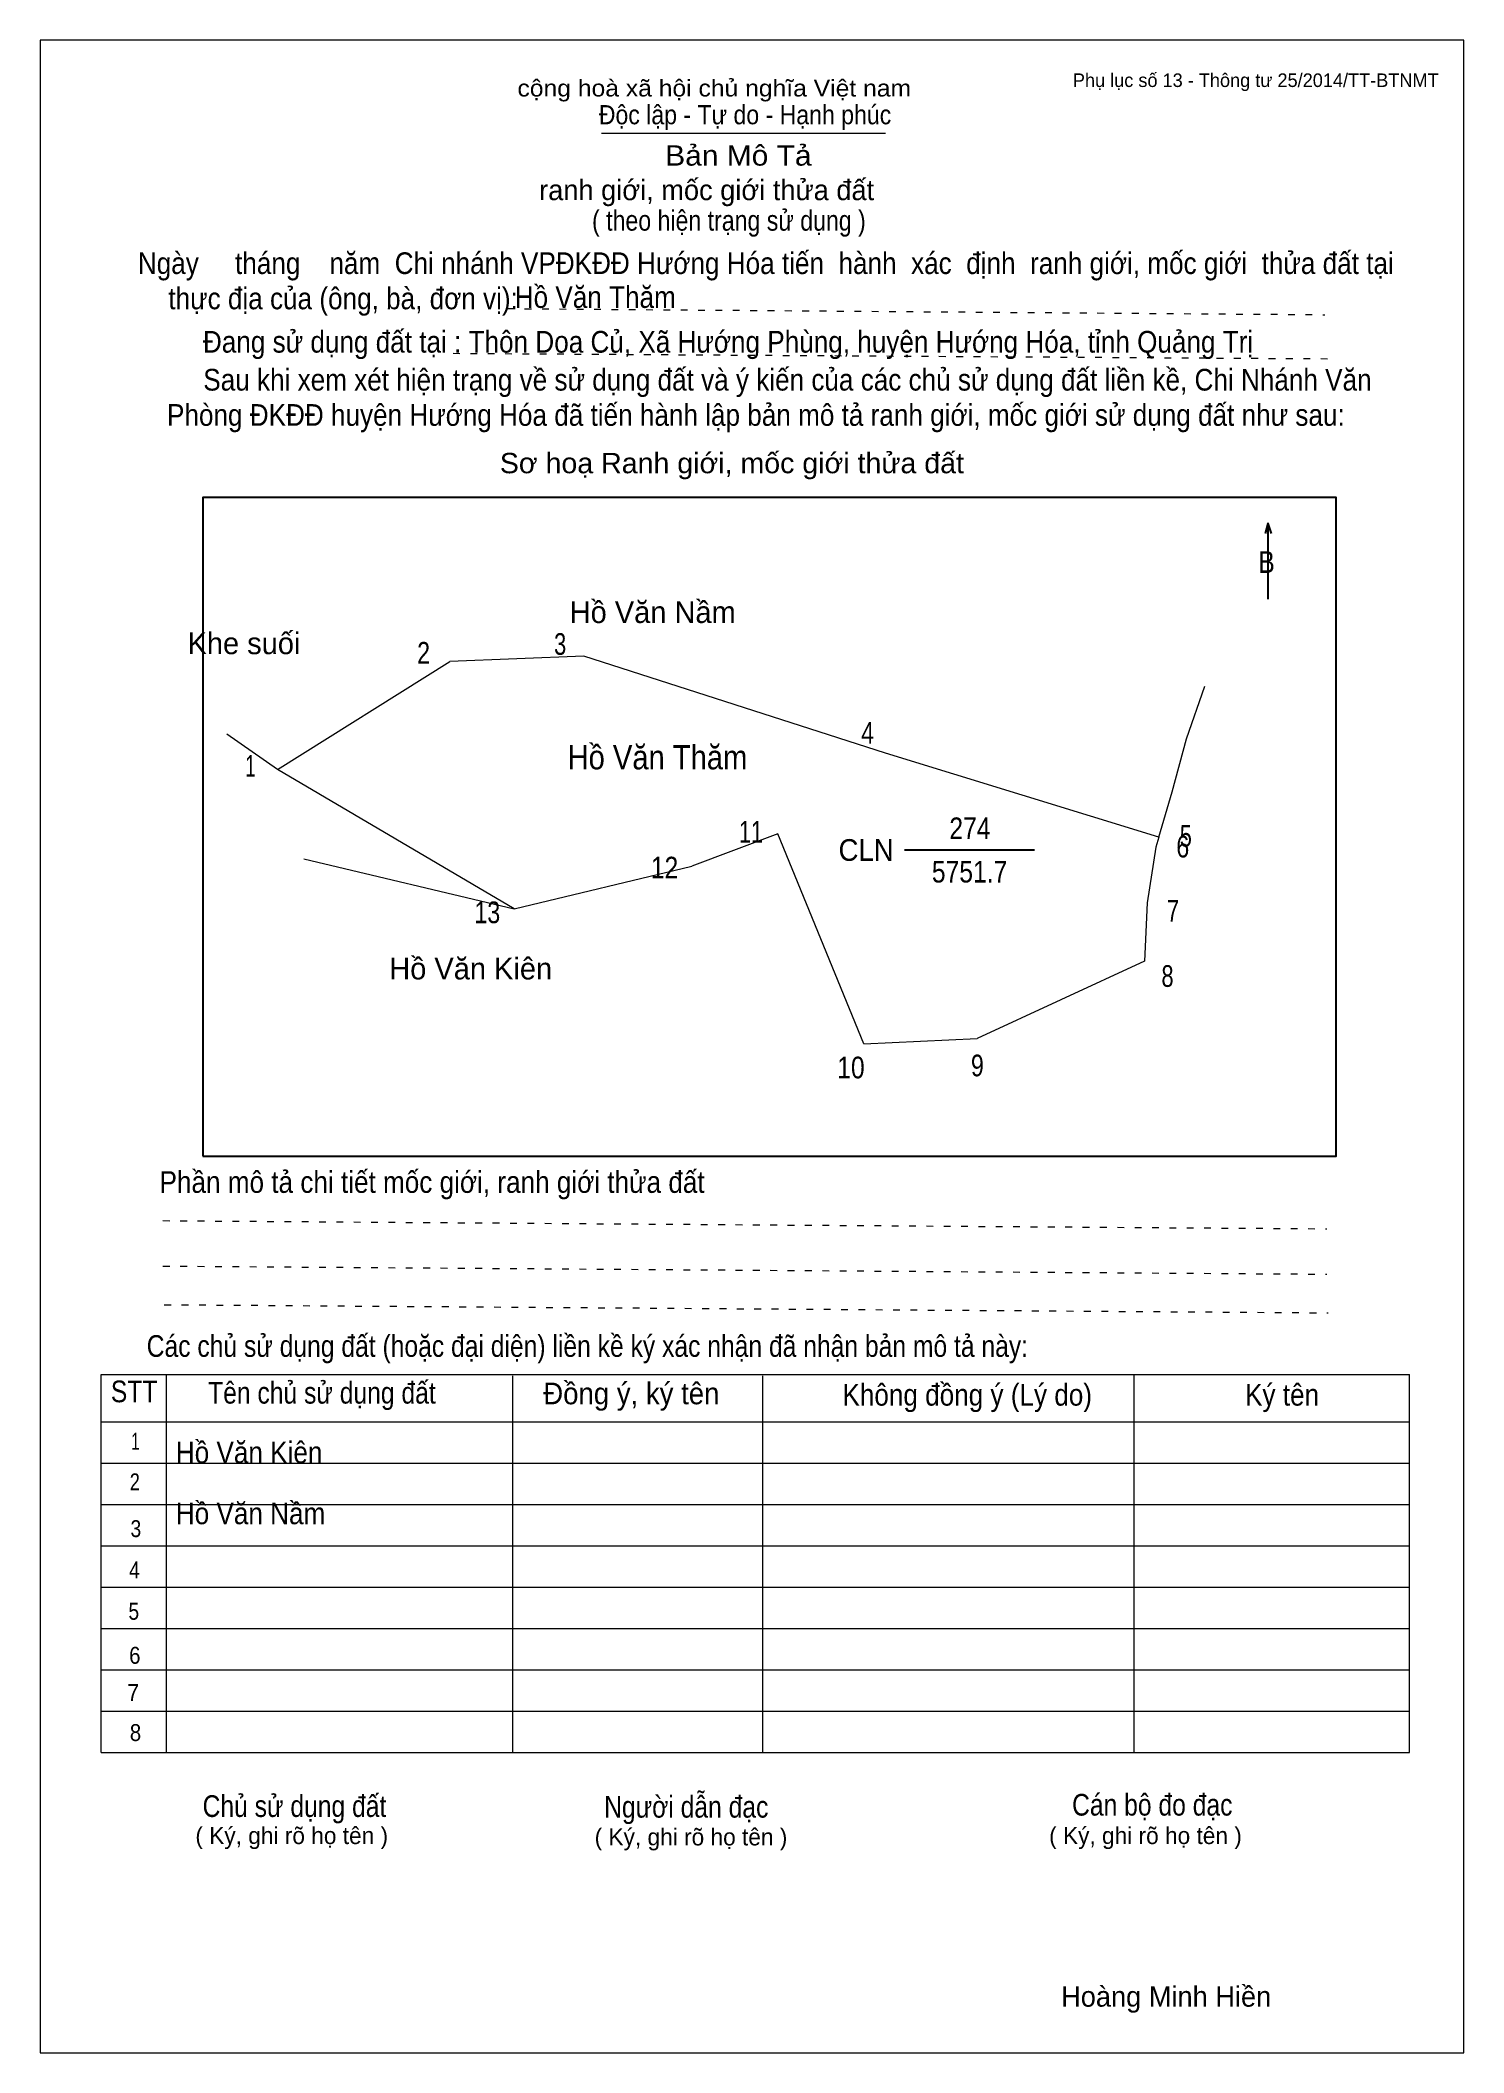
# Model space of a CAD drawing. Header units: centimetres. Extents: x 0 to 21, y 0 to 29.7.
import ezdxf
from ezdxf.enums import TextEntityAlignment as Align

# ---------------------------------------------------------------- set-up
doc = ezdxf.new("R2010")
doc.units = ezdxf.units.CM
doc.header["$LTSCALE"] = 0.13
doc.linetypes.add('DOTTED', pattern=[1.5, 0.3, -1.2])
for name, color, linetype, lineweight in [('1', 7, 'Continuous', 13), ('33', 7, 'Continuous', 25), ('6', 7, 'Continuous', 13), ('62', 7, 'Continuous', 13)]:
    doc.layers.add(name, color=color, linetype=linetype, lineweight=lineweight)
for name, color, linetype in [('2', 7, 'Continuous'), ('32', 7, 'Continuous'), ('34', 7, 'Continuous'), ('63', 7, 'Continuous')]:
    doc.layers.add(name, color=color, linetype=linetype)

msp = doc.modelspace()

# ---------------------------------------------------------------- linework, layer by layer
at = {"layer": '1'}
msp.add_lwpolyline([(21, 0), (21, 29.7), (0, 29.7), (0, 0)], close=True, dxfattribs=at)
at = {"layer": '33'}
msp.add_line((12.75, 17.75), (14.67, 17.75), dxfattribs=at)
at = {"layer": '6'}
for p, q in [((3.5, 18.94), (6.04, 20.53)), ((3.5, 18.94), (2.75, 19.46)), ((6.99, 16.88), (3.5, 18.94)), ((16.5, 17.94), (16.46, 17.79)), ((16.46, 17.79), (16.33, 16.97)), ((12.15, 14.89), (13.82, 14.97))]:
    msp.add_line(p, q, dxfattribs=at)
for points in [[(16.5, 17.94), (12.47, 19.18), (8.02, 20.61), (6.04, 20.53)], [(16.5, 17.94), (16.7, 18.61), (16.91, 19.39), (17.18, 20.17)], [(12.15, 14.89), (10.88, 17.99), (9.61, 17.51)], [(3.89, 17.62), (6.99, 16.88), (9.61, 17.51)], [(16.33, 16.97), (16.29, 16.11), (13.82, 14.97)]]:
    msp.add_lwpolyline(points, dxfattribs=at)
at = {"layer": '62'}
for p, q in [((8.28, 28.33), (12.47, 28.33)), ((0.9, 10.01), (20.2, 10.01)), ((0.9, 4.43), (0.9, 10.01)), ((1.86, 4.43), (1.86, 10.01)), ((6.97, 4.43), (6.97, 9.99)), ((10.66, 4.43), (10.66, 9.99)), ((16.14, 4.43), (16.14, 10.01)), ((20.2, 4.43), (20.2, 10.01)), ((0.9, 9.31), (20.2, 9.31)), ((0.9, 8.7), (20.2, 8.7)), ((0.9, 8.09), (20.2, 8.09)), ((0.9, 7.48), (20.2, 7.48)), ((0.9, 6.87), (20.2, 6.87)), ((0.9, 6.26), (20.2, 6.26)), ((0.9, 5.65), (20.2, 5.65)), ((0.9, 5.04), (20.2, 5.04)), ((0.9, 4.43), (20.2, 4.43))]:
    msp.add_line(p, q, dxfattribs=at)
at = {"layer": '62', "linetype": 'DOTTED'}
for p, q in [((6.89, 25.74), (18.95, 25.65)), ((6.09, 25.08), (19.04, 25)), ((1.81, 12.28), (18.98, 12.16)), ((1.81, 11.61), (18.98, 11.49)), ((1.83, 11.04), (19, 10.92))]:
    msp.add_line(p, q, dxfattribs=at)
at = {"layer": '62', "lineweight": 25}
for p, q in [((18.11, 22.58), (18.11, 21.45)), ((18.11, 22.57), (18.07, 22.42)), ((18.11, 22.57), (18.16, 22.42))]:
    msp.add_line(p, q, dxfattribs=at)
msp.add_lwpolyline([(2.4, 13.23), (19.12, 13.23), (19.12, 22.95), (2.4, 22.95)], close=True, dxfattribs=at)

# ---------------------------------------------------------------- texts
at = {"layer": '2', "width": 0.9}
msp.add_text('Hồ Văn Thăm', height=0.3571, dxfattribs=at).set_placement((9.105, 18.94), align=Align.CENTER)
at = {"layer": '32'}
for s, width, p in [('2', 0.8, (5.655, 20.5)), ('3', 0.75, (7.67, 20.63)), ('4', 0.8, (12.205, 19.32)), ('1', 0.65, (3.1, 18.83)), ('11', 0.75, (10.485, 17.86)), ('5', 0.75, (16.9, 17.8)), ('6', 0.8, (16.855, 17.64)), ('12', 0.85, (9.21, 17.33)), ('13', 0.8, (6.595, 16.67)), ('7', 0.75, (16.71, 16.69)), ('8', 0.75, (16.63, 15.73)), ('10', 0.85, (11.96, 14.38)), ('9', 0.8, (13.825, 14.41))]:
    msp.add_text(s, height=0.32, dxfattribs=dict(at, width=width)).set_placement(p, align=Align.CENTER)
at = {"layer": '33'}
for s, p in [('Hồ Văn Nầm', (9.035, 21.1)), ('Hồ Văn Nầm', (9.035, 21.1)), ('Khe suối', (3.005, 20.64)), ('Hồ Văn Kiên', (6.35, 15.84)), ('Hồ Văn Kiên', (6.35, 15.84))]:
    msp.add_text(s, height=0.32, dxfattribs=at).set_placement(p, align=Align.CENTER)
at = {"layer": '33', "width": 0.85}
for s, p in [('274', (13.715, 17.91)), ('5751.7', (13.71, 17.27))]:
    msp.add_text(s, height=0.32, dxfattribs=at).set_placement(p, align=Align.CENTER)
at = {"layer": '33', "width": 0.95}
msp.add_text('CLN', height=0.32, dxfattribs=at).set_placement((12.59, 17.59), align=Align.RIGHT)
at = {"layer": '34', "width": 0.9}
for s, p in [('Hồ Văn Thăm', (7, 25.75)), ('Hồ Văn Kiên', (2, 8.7)), ('Hồ Văn Nầm', (2, 7.8))]:
    msp.add_text(s, height=0.32, dxfattribs=at).set_placement(p)
at = {"layer": '62'}
for s, height, width, p in [('cộng hoà xã hội chủ nghĩa Việt nam', 0.2474, 1.1, (7.04, 28.87)), ('Độc lập - Tự do - Hạnh phúc', 0.2828, 0.9, (8.24, 28.46)), ('Bản Mô Tả', 0.3, 1.1, (9.22, 27.85)), ('( theo hiện trạng sử dụng )', 0.3, 0.85, (8.14, 26.89)), ('Ngày     tháng    năm  Chi nhánh VPĐKĐĐ Hướng Hóa tiến  hành  xác  định  ranh giới, mốc giới  thửa đất tại ', 0.32, 0.9, (1.44, 26.25)), ('thực địa của (ông, bà, đơn vị): ', 0.32, 0.9, (1.89, 25.73)), ('Đang sử dụng đất tại : Thôn Doa Củ, Xã Hướng Phùng, huyện Hướng Hóa, tỉnh Quảng Trị', 0.32, 0.9, (2.4, 25.09)), ('     Sau khi xem xét hiện trạng về sử dụng đất và ý kiến của các chủ sử dụng đất liền kề, Chi Nhánh Văn ', 0.32, 0.9, (1.87, 24.53)), ('Phòng ĐKĐĐ huyện Hướng Hóa đã tiến hành lập bản mô tả ranh giới, mốc giới sử dụng đất như sau:', 0.32, 0.9, (1.87, 24.01)), ('Sơ hoạ Ranh giới, mốc giới thửa đất', 0.3, 1.05, (6.78, 23.31)), ('B', 0.32, 0.85, (17.97, 21.84)), ('Phần mô tả chi tiết mốc giới, ranh giới thửa đất ', 0.32, 0.9, (1.76, 12.69)), ('Các chủ sử dụng đất (hoặc đại diện) liền kề ký xác nhận đã nhận bản mô tả này:', 0.32, 0.85, (1.57, 10.27))]:
    msp.add_text(s, height=height, dxfattribs=dict(at, width=width)).set_placement(p)
msp.add_text('ranh giới, mốc giới thửa đất', height=0.3, dxfattribs=at).set_placement((7.36, 27.34))
for s, height, width, p in [('STT', 0.32, 0.85, (1.385, 9.6)), ('Tên chủ sử dụng đất', 0.32, 0.85, (4.155, 9.58)), ('Đồng ý, ký tên', 0.32, 0.95, (8.72, 9.57)), ('Không đồng ý (Lý do)', 0.32, 0.9, (13.675, 9.55)), ('Ký tên', 0.32, 0.9, (18.32, 9.55)), ('1', 0.25, 0.7, (1.405, 8.9)), ('2', 0.25, 0.8, (1.395, 8.3)), ('3', 0.25, 0.85, (1.41, 7.61)), ('4', 0.25, 0.85, (1.39, 7)), ('5', 0.25, 0.85, (1.38, 6.39)), ('6', 0.25, 0.9, (1.395, 5.74)), ('7', 0.25, 0.95, (1.37, 5.19)), ('8', 0.25, 0.9, (1.405, 4.6)), ('Người dẫn đạc', 0.32, 0.85, (9.53, 3.47)), ('Chủ sử dụng đất', 0.32, 0.85, (3.75, 3.48)), ('Cán bộ đo đạc', 0.32, 0.85, (16.405, 3.5))]:
    msp.add_text(s, height=height, dxfattribs=dict(at, width=width)).set_placement(p, align=Align.CENTER)
for p in [(3.71, 3.08), (9.6, 3.06), (16.305, 3.08)]:
    msp.add_text('( Ký, ghi rõ họ tên )', height=0.25, dxfattribs=at).set_placement(p, align=Align.CENTER)
at = {"layer": '63'}
msp.add_text('Phụ lục số 13 - Thông tư 25/2014/TT-BTNMT', height=0.2, dxfattribs=at).set_placement((20.63, 29.01), align=Align.RIGHT)
msp.add_text('Hoàng Minh Hiền', height=0.3, dxfattribs=at).set_placement((16.61, 0.68), align=Align.CENTER)

doc.saveas('drawing.dxf')
